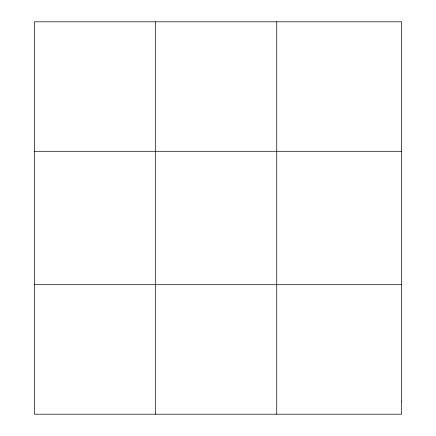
<?xml version="1.0" encoding="UTF-8"?>
<svg xmlns="http://www.w3.org/2000/svg" width="436" height="436" viewBox="0 0 436 436"><rect width="100%" height="100%" fill="white"/><g stroke="black" fill="none" stroke-linecap="round" stroke-linejoin="round"><path stroke-width="0.65" d="M155.581 21.8L155.581 414.2M276.751 21.8L276.751 414.2M34.411 151.292L401.589 151.292M34.411 284.708L401.589 284.708M401.589 401.251L401.589 414.2L34.411 414.2L34.411 21.8L401.589 21.8L401.589 401.251"/></g></svg>
